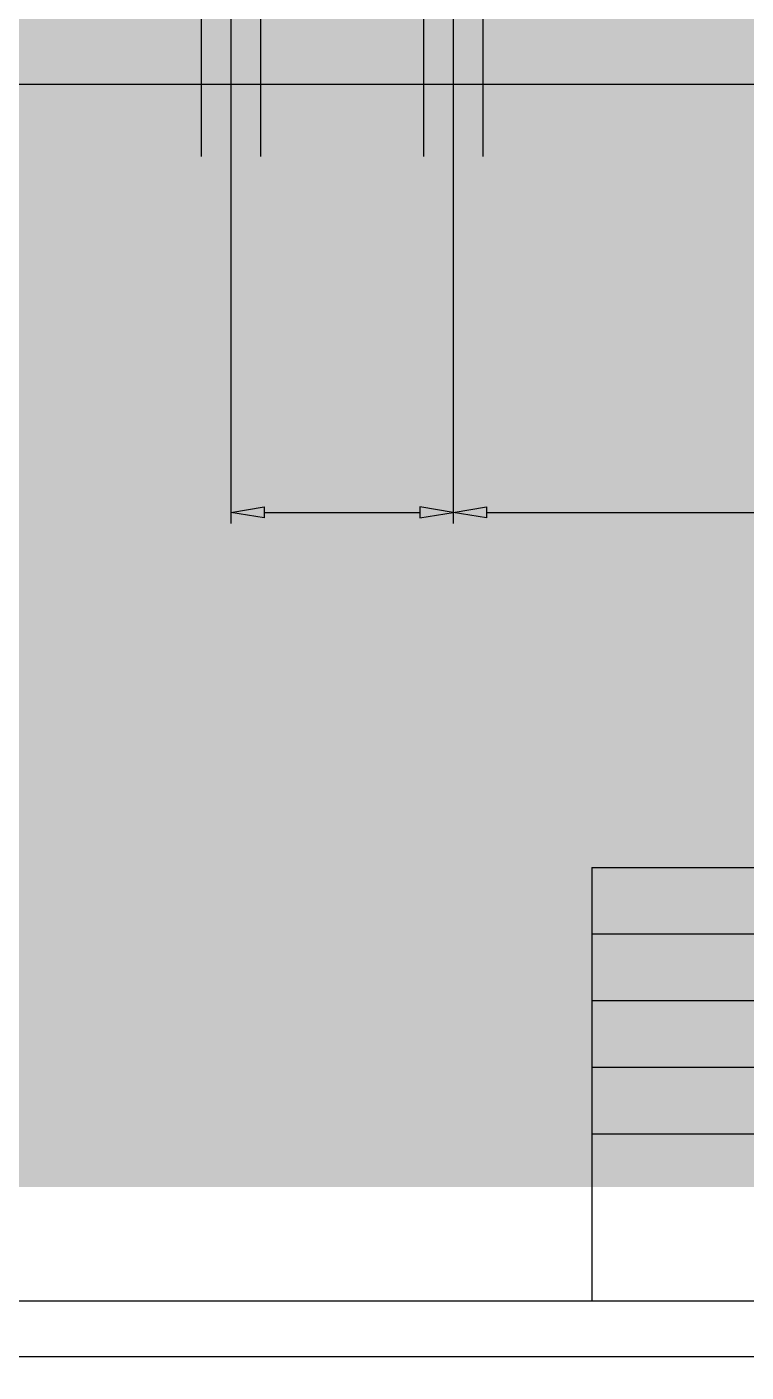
# Model space of a CAD drawing. Extents: x -0.42 to 4.47, y 1.12 to 4.63.
# Drawn here: x 1.542 to 2.145, y 1.556 to 2.684 of the extents above; entities that cross this region are included whole.
import ezdxf

# ---------------------------------------------------------------- set-up
doc = ezdxf.new("R2010")
doc.units = 0
doc.linetypes.add('1', pattern=[50.799999713897705, 31.75, -6.349999904632568, 6.349999904632568, -6.349999904632568])
doc.layers.get('0').update_dxf_attribs({"linetype": 'CONTINUOUS'})

msp = doc.modelspace()

# ---------------------------------------------------------------- linework, layer by layer
at = {"color": 7}
for points, const_width in [([(1.3435124052456686, 3.008744987840899), (1.3435124052455123, 2.263344929368799)], 1.4149999618530273), ([(1.3435124052456686, 3.008744987840899), (1.3745707410152477, 3.008744987840899)], 1.4149999618530273), ([(1.3745707410152121, 3.008744987840913), (1.3745707410152193, 2.263344929368799)], 1.4149999618530273), ([(1.3435124052456686, 2.9776866520712417), (1.3745707410152477, 2.9776866520712417)], 1.4149999618530273), ([(1.374570741015205, 2.8720883104543873), (1.393205742477008, 2.8534533089925844)], 1.4149999618530273), ([(1.3745707410152121, 2.8534533089925986), (3.6728875879706493, 2.853453308992769)], 1.4149999618530273), ([(1.3745707410152121, 2.8286066403769468), (3.6728875879706493, 2.8286066403769468)], 1.4149999618530273), ([(2.3094266476828906, 2.7913366374534405), (2.306826823726361, 2.791245850610167), (2.3042396658243973, 2.7909739284495174), (2.3016777783859013, 2.790522197926734), (2.299153642898709, 2.789892859773431), (2.296679555543406, 2.7890889825736593), (2.2942675714716145, 2.7881144761063297), (2.2919294407537123, 2.7869740943071406), (2.2896765550636857, 2.7856733908393068), (2.2875198899210076, 2.7842187013218194), (2.285469951375511, 2.782617113709918), (2.2835367286160917, 2.7808764297896857), (2.2817296376936014, 2.7790051355585064), (2.2800574844964316, 2.77701233902404), (2.278528414397293, 2.77490775539448), (2.2771498796717324, 2.7727016359916377), (2.275928592106858, 2.7704047282645377), (2.2748705022676887, 2.7680282239553122), (2.273980769877589, 2.7655836991195315), (2.2732637223509258, 2.76308306451358), (2.2727228607170034, 2.760538502653091), (2.2723608151907086, 2.7579624107953293), (2.272156644759292, 2.754066634529835)], 1.4149999618530273), ([(2.3094266476828906, 2.7913366374534405), (2.8622650243816707, 2.7913366374534405)], 1.4149999618530273), ([(2.272156644759292, 2.754066634529906), (2.272156644758873, 2.5180232826807867)], 1.4149999618530273), ([(1.688259932288851, 2.656232876855384), (1.6868516942584009, 2.656183699537877), (1.6854503170383666, 2.6560364089846047), (1.6840626280246056, 2.6557917219883365), (1.6826953879690478, 2.655450830735461), (1.6813552575650874, 2.655015396882007), (1.6800487664396968, 2.654487539705869), (1.6787822787206679, 2.653869833144796), (1.6775619656385672, 2.653165283581828), (1.6763937718344977, 2.6523773268832826), (1.6752833879620326, 2.651509801741142), (1.6742362262510824, 2.650566931901423), (1.6732573849644936, 2.6495533128352946), (1.672351635809683, 2.6484738821196174), (1.6715233891357357, 2.6473338994436943), (1.6707766820855738, 2.646138917730241), (1.6701151519383401, 2.6448947594397794), (1.6695420198187065, 2.6436074862105556), (1.6690600818109758, 2.6422833684986244), (1.6686716808205446, 2.6409288581796346), (1.668378713978754, 2.639550553745977), (1.6681826059853435, 2.638155170687199), (1.668084312070384, 2.636749506779651), (1.668084312070384, 2.635340410430544), (1.6681826059853435, 2.6339347465229963), (1.668378713978754, 2.6325393634642325), (1.6686716808205446, 2.6311610590305747), (1.6690600818109758, 2.6298065487115707), (1.6695420198187065, 2.6284824309996395), (1.6701151519383401, 2.62719515777043), (1.6707766820855738, 2.6259509994799544), (1.6715233891357357, 2.624756017766501), (1.672351635809683, 2.6236160350905777), (1.6732573849644936, 2.6225366043749005), (1.6742362262510824, 2.6215229853087862), (1.6752833879620326, 2.6205801154690533), (1.6763937718344977, 2.6197125903269267), (1.6775619656385672, 2.6189246336283674), (1.6787822787206679, 2.618220084065399), (1.6800487664396968, 2.6176023775043404), (1.6813552575650874, 2.617074520328188), (1.6826953879690478, 2.616639086474734), (1.6840626280246056, 2.6162981952218587), (1.6854503170383666, 2.6160535082256047), (1.688259932288851, 2.615857040354811)], 1.4149999618530273), ([(1.7379532695203181, 2.6562328768552987), (1.688259932288851, 2.656232876855384)], 1.4149999618530273), ([(1.7379532695202755, 2.656232876855384), (1.7393615075507256, 2.656183699537877), (1.74076288477076, 2.6560364089846047), (1.7421505737845209, 2.6557917219883365), (1.7435178138400858, 2.655450830735461), (1.744857944244039, 2.655015396882007), (1.7461644353694297, 2.654487539705869), (1.7474309230884586, 2.653869833144796), (1.7486512361705593, 2.653165283581828), (1.7498194299746288, 2.6523773268832826), (1.750929813847101, 2.651509801741142), (1.751976975558044, 2.650566931901423), (1.75295581684464, 2.6495533128352946), (1.7538615659994434, 2.6484738821196174), (1.7546898126733907, 2.6473338994436943), (1.7554365197235597, 2.646138917730241), (1.7560980498707863, 2.6448947594397794), (1.75667118199042, 2.6436074862105556), (1.7571531199981507, 2.6422833684986244), (1.7575415209885819, 2.6409288581796346), (1.7578344878303795, 2.639550553745977), (1.758030595823783, 2.638155170687199), (1.7581288897387424, 2.636749506779651), (1.7581288897387424, 2.635340410430544), (1.758030595823783, 2.6339347465229963), (1.7578344878303795, 2.6325393634642325), (1.7575415209885819, 2.6311610590305747), (1.7571531199981507, 2.6298065487115707), (1.75667118199042, 2.6284824309996395), (1.7560980498707863, 2.62719515777043), (1.7554365197235597, 2.6259509994799544), (1.7546898126733907, 2.624756017766501), (1.7538615659994434, 2.6236160350905777), (1.75295581684464, 2.6225366043749005), (1.751976975558044, 2.6215229853087862), (1.750929813847101, 2.6205801154690533), (1.7498194299746288, 2.6197125903269267), (1.7486512361705593, 2.6189246336283674), (1.7474309230884586, 2.618220084065399), (1.7461644353694297, 2.6176023775043404), (1.744857944244039, 2.617074520328188), (1.7435178138400858, 2.616639086474734), (1.7421505737845209, 2.6162981952218587), (1.74076288477076, 2.6160535082256047), (1.7379532695202755, 2.615857040354811)], 1.4149999618530273), ([(1.8746099469068582, 2.656232876855384), (1.8732017088764081, 2.656183699537877), (1.8718003316563738, 2.6560364089846047), (1.8704126426426129, 2.6557917219883365), (1.869045402587048, 2.655450830735461), (1.8677052721830947, 2.655015396882007), (1.866398781057704, 2.654487539705869), (1.8651322933386751, 2.653869833144796), (1.8639119802565745, 2.653165283581828), (1.862743786452505, 2.6523773268832826), (1.8616334025800327, 2.651509801741142), (1.8605862408690896, 2.650566931901423), (1.8596073995824938, 2.6495533128352946), (1.8587016504276903, 2.6484738821196174), (1.857873403753743, 2.6473338994436943), (1.857126696703574, 2.646138917730241), (1.8564651665563474, 2.6448947594397794), (1.8558920344367138, 2.6436074862105556), (1.855410096428983, 2.6422833684986244), (1.8550216954385448, 2.6409288581796346), (1.8547287285967542, 2.639550553745977), (1.8545326206033437, 2.638155170687199), (1.8544343266883914, 2.636749506779651), (1.8544343266883914, 2.635340410430544), (1.8545326206033437, 2.6339347465229963), (1.8547287285967542, 2.6325393634642325), (1.8550216954385448, 2.6311610590305747), (1.855410096428983, 2.6298065487115707), (1.8558920344367138, 2.6284824309996395), (1.8564651665563474, 2.62719515777043), (1.857126696703574, 2.6259509994799544), (1.857873403753743, 2.624756017766501), (1.8587016504276903, 2.6236160350905777), (1.8596073995824938, 2.6225366043749005), (1.8605862408690896, 2.6215229853087862), (1.8616334025800327, 2.6205801154690533), (1.862743786452505, 2.6197125903269267), (1.8639119802565745, 2.6189246336283674), (1.8651322933386751, 2.618220084065399), (1.866398781057704, 2.6176023775043404), (1.8677052721830947, 2.617074520328188), (1.869045402587048, 2.616639086474734), (1.8704126426426129, 2.6162981952218587), (1.8718003316563738, 2.6160535082256047), (1.8746099469068582, 2.615857040354811)], 1.4149999618530273), ([(1.9243032841383254, 2.6562328768552987), (1.8746099469068582, 2.656232876855384)], 1.4149999618530273), ([(1.9243032841382828, 2.656232876855384), (1.9257115221687258, 2.656183699537877), (1.9271128993887672, 2.6560364089846047), (1.928500588402521, 2.6557917219883365), (1.929867828458086, 2.655450830735461), (1.9312079588620463, 2.655015396882007), (1.932514449987437, 2.654487539705869), (1.9337809377064659, 2.653869833144796), (1.9350012507885666, 2.653165283581828), (1.936169444592636, 2.6523773268832826), (1.9372798284651012, 2.651509801741142), (1.9383269901760514, 2.650566931901423), (1.9393058314626401, 2.6495533128352946), (1.9402115806174507, 2.6484738821196174), (1.941039827291391, 2.6473338994436943), (1.94178653434156, 2.646138917730241), (1.9424480644887936, 2.6448947594397794), (1.9430211966084272, 2.6436074862105556), (1.9435031346161509, 2.6422833684986244), (1.9438915356065891, 2.6409288581796346), (1.9441845024483797, 2.639550553745977), (1.9443806104417902, 2.638155170687199), (1.9444789043567496, 2.636749506779651), (1.9444789043567496, 2.635340410430544), (1.9443806104417902, 2.6339347465229963), (1.9441845024483797, 2.6325393634642325), (1.9438915356065891, 2.6311610590305747), (1.9435031346161509, 2.6298065487115707), (1.9430211966084272, 2.6284824309996395), (1.9424480644887936, 2.62719515777043), (1.94178653434156, 2.6259509994799544), (1.941039827291391, 2.624756017766501), (1.9402115806174507, 2.6236160350905777), (1.9393058314626401, 2.6225366043749005), (1.9383269901760514, 2.6215229853087862), (1.9372798284651012, 2.6205801154690533), (1.936169444592636, 2.6197125903269267), (1.9350012507885666, 2.6189246336283674), (1.9337809377064659, 2.618220084065399), (1.932514449987437, 2.6176023775043404), (1.9312079588620463, 2.617074520328188), (1.929867828458086, 2.616639086474734), (1.928500588402521, 2.6162981952218587), (1.9271128993887672, 2.6160535082256047), (1.9243032841382828, 2.615857040354811)], 1.4149999618530273), ([(1.688259932288851, 2.615857040354811), (1.7379532695203181, 2.615857040354811)], 1.4149999618530273), ([(1.8746099469068582, 2.615857040354811), (1.9243032841383254, 2.615857040354811)], 1.4149999618530273), ([(2.2721566447589154, 2.51802328268073), (2.272247431602189, 2.5154234587242), (2.2725193537628456, 2.5128363008222294), (2.272971084285629, 2.5102744133837405), (2.273600422438925, 2.507750277896534), (2.2744042996386895, 2.505276190541238), (2.2753788061060263, 2.5028642064694537), (2.2765191879052153, 2.5005260757515515), (2.277819891373049, 2.4982731900615107), (2.2792745808905366, 2.496116524918847), (2.280876168502438, 2.49406658637335), (2.28261685242267, 2.492133363613931), (2.2844881466538567, 2.4903262726914335), (2.286480943188316, 2.488654119494271), (2.2885855268178688, 2.4871250493951322), (2.2907916462207183, 2.4857465146695716), (2.293088553947811, 2.4845252271046974), (2.295465058257051, 2.483467137265521), (2.2979095830928244, 2.482577404875414), (2.3004102176987686, 2.481860357348765), (2.3029547795592578, 2.4813194957148426), (2.3055308714170337, 2.4809574501885407), (2.309426647682521, 2.480753279757124)], 1.4149999618530273), ([(2.3094266476824714, 2.480753279757124), (2.862265024381337, 2.480753279757124)], 1.4149999618530273), ([(1.3745707410152121, 2.443483276832893), (3.6728875879706493, 2.443483276833163)], 1.4149999618530273), ([(1.3745707410152121, 2.418636608217156), (3.6728875879706493, 2.4186366082172412)], 1.4149999618530273), ([(1.374570741015198, 2.400001606756021), (1.3932057424770008, 2.418636608217824)], 1.4149999618530273), ([(1.3435124052455194, 2.2944032651384703), (1.3745707410151908, 2.2944032651384703)], 1.4149999618530273), ([(1.3435124052455194, 2.263344929368799), (1.3745707410151908, 2.263344929368799)], 1.4149999618530273), ([(2.0335899004345706, 1.94436271668539), (2.0335899004345706, 1.9676564686482294), (2.0382295836359035, 1.9676564686482294), (2.0437431797689882, 1.9511633482270696), (2.044855432591227, 1.9477153644781282), (2.046094800021713, 1.9514493560956367), (2.0516719534589285, 1.9676564686482294), (2.0558190675532657, 1.9676564686482294), (2.0558190675532657, 1.94436271668539), (2.052847763585291, 1.94436271668539), (2.052847763585291, 1.96385891972659), (2.046078910695684, 1.94436271668539), (2.043298278640094, 1.94436271668539), (2.0365612044025454, 1.964192595573266), (2.0365612044025454, 1.94436271668539), (2.0335899004345706, 1.94436271668539)], 6.211667181e-09), ([(2.0847694195834805, 1.9469208981765291), (2.085182542060309, 1.9443944953374483), (2.0830215937199696, 1.9441402661209395), (2.080606416163107, 1.9446328352279352), (2.0793988273846793, 1.945927815299541), (2.0790492622119814, 1.9493042970813264), (2.0790492622119814, 1.9590126752868429), (2.0769518711757584, 1.9590126752868429), (2.0769518711757584, 1.9612371809313203), (2.0790492622119814, 1.9612371809313203), (2.0790492622119814, 1.96541607367773), (2.0818934515716947, 1.9671321208891754), (2.0818934515716947, 1.9612371809313203), (2.0847694195834805, 1.9612371809313203), (2.0847694195834805, 1.9590126752868429), (2.0818934515716947, 1.9590126752868429), (2.0818934515716947, 1.9491454038210065), (2.0820444001690035, 1.9475723605438446), (2.0835141628269582, 1.946809672894318), (2.0847694195834805, 1.9469208981765291)], 6.211667181e-09), ([(2.116516292995314, 1.964367378159622), (2.116516292995314, 1.9676564686482294), (2.1193763716810707, 1.9676564686482294), (2.1193763716810707, 1.964367378159622), (2.116516292995314, 1.964367378159622)], 6.211667181e-09), ([(2.1417644320600857, 1.94436271668539), (2.1417644320600857, 1.9676564686482294), (2.1446245107458353, 1.9676564686482294), (2.1446245107458353, 1.94436271668539), (2.1417644320600857, 1.94436271668539)], 6.211667181e-09), ([(2.0714382750426736, 1.9464442183955697), (2.068379579781528, 1.9445374992717461), (2.065225548564186, 1.9439813728606197), (2.060951319861587, 1.9453399102363562), (2.059457723214585, 1.9488117279743307), (2.0600217942887227, 1.9510759569338916), (2.0614995016096884, 1.9527205021781953), (2.063557169330828, 1.953657972414078), (2.066099461495938, 1.9540869842169428), (2.071199935152194, 1.95507212243092), (2.07121582447823, 1.9558189207544245), (2.070405468850602, 1.9582817662893746), (2.0671481570140458, 1.9592510151773297), (2.06416890838306, 1.9585439401689086), (2.0627468137031997, 1.9560413713188751), (2.059950292321574, 1.9564227151436455), (2.061205549078103, 1.9593225171444715), (2.063731951917177, 1.961022675029895), (2.0675612794908815, 1.9616185247560907), (2.0710728205439395, 1.9611100663230587), (2.073058986297937, 1.9598309755774892), (2.0739487885557253, 1.9578845331385821), (2.074091792490009, 1.955246905017276), (2.074091792490009, 1.9514334667696147), (2.074274519739376, 1.9463886057544642), (2.074997484073833, 1.94436271668539), (2.072010290779822, 1.94436271668539), (2.0714382750426736, 1.9464442183955697)], 6.211667181e-09), ([(2.071199935152194, 1.9528317274604206), (2.0665284732988027, 1.9517512532902543), (2.0640338491117873, 1.9511792375530916), (2.0629057069635195, 1.9502497119802342), (2.06250847381272, 1.9488911746044977), (2.063374442081461, 1.94698445548066), (2.0659087895835597, 1.9462217678311333), (2.068848314899469, 1.9469447321655764), (2.0707391446972707, 1.948922953256556), (2.071199935152194, 1.9517830319423126), (2.071199935152194, 1.9528317274604206)], 6.211667181e-09), ([(2.09911748099033, 1.949796866188322), (2.1020728956322756, 1.949431411689588), (2.099482935489064, 1.945411412203498), (2.094652580375353, 1.9439813728606197), (2.088781474406545, 1.9462614911462026), (2.0866125814031875, 1.9526569448740645), (2.0888053083955995, 1.959266904503366), (2.0944936871150333, 1.9616185247560907), (2.1000231725741543, 1.9593145724814605), (2.1021682315884647, 1.9528317274604206), (2.1021523422624355, 1.9520690398108798), (2.089567996045133, 1.9520690398108798), (2.091141039322295, 1.9478107004343173), (2.094668469701382, 1.9463329931133586), (2.097353765800783, 1.947159238067016), (2.09911748099033, 1.949796866188322)], 6.211667181e-09), ([(2.0991492596423953, 1.9544206600636187), (2.098068785472222, 1.957614414596037), (2.0945254657670986, 1.959266904503366), (2.091212541289437, 1.957948090442713), (2.089726889305446, 1.9544206600636187), (2.0991492596423953, 1.9544206600636187)], 6.211667181e-09), ([(2.105632104663428, 1.94436271668539), (2.105632104663428, 1.9612371809313203), (2.1082061754806034, 1.9612371809313203), (2.1082061754806034, 1.9586789994401812), (2.110025503311263, 1.9610465090189422), (2.111860720467952, 1.9616185247560907), (2.1148002457838686, 1.96069694384623), (2.1138151075698843, 1.958043426398902), (2.1117177165336685, 1.958663110114145), (2.1100334479742813, 1.9580990390400075), (2.108968863130137, 1.9565339404258708), (2.1084921833491848, 1.9531971819591547), (2.1084921833491848, 1.94436271668539), (2.105632104663428, 1.94436271668539)], 6.211667181e-09), ([(2.116516292995314, 1.9612371809313203), (2.1193763716810707, 1.9612371809313203), (2.1193763716810707, 1.94436271668539), (2.116516292995314, 1.94436271668539), (2.116516292995314, 1.9612371809313203)], 6.211667181e-09), ([(2.1347413499539627, 1.9464442183955697), (2.13168265469281, 1.9445374992717461), (2.128528623475468, 1.9439813728606197), (2.1242543947728763, 1.9453399102363562), (2.1227607981258743, 1.9488117279743307), (2.1233248692000046, 1.9510759569338916), (2.1248025765209775, 1.9527205021781953), (2.126860244242117, 1.953657972414078), (2.129402536407227, 1.9540869842169428), (2.134503010063483, 1.95507212243092), (2.134518899389512, 1.9558189207544245), (2.133708543761884, 1.9582817662893746), (2.130451231925335, 1.9592510151773297), (2.127471983294349, 1.9585439401689086), (2.1260498886144887, 1.9560413713188751), (2.123253367232863, 1.9564227151436455), (2.124508623989385, 1.9593225171444715), (2.127035026828466, 1.961022675029895), (2.1308643544021635, 1.9616185247560907), (2.1343758954552285, 1.9611100663230587), (2.136362061209219, 1.9598309755774892), (2.1372518634670072, 1.9578845331385821), (2.137394867401298, 1.955246905017276), (2.137394867401298, 1.9514334667696147), (2.137577594650665, 1.9463886057544642), (2.1383005589851223, 1.94436271668539), (2.135313365691111, 1.94436271668539), (2.1347413499539627, 1.9464442183955697)], 6.211667181e-09), ([(2.134503010063483, 1.9528317274604206), (2.129831548210092, 1.9517512532902543), (2.1273369240230764, 1.9511792375530916), (2.1262087818748086, 1.9502497119802342), (2.125811548724009, 1.9488911746044977), (2.12667751699275, 1.94698445548066), (2.1292118644948417, 1.9462217678311333), (2.1321513898107582, 1.9469447321655764), (2.1340422196085598, 1.948922953256556), (2.134503010063483, 1.9517830319423126), (2.134503010063483, 1.9528317274604206)], 6.211667181e-09), ([(2.042335394738977, 1.8863335103015686), (2.042335394738977, 1.9068784088608766), (2.0346608502655457, 1.9068784088608766), (2.0346608502655457, 1.909627262264408), (2.053124247114674, 1.909627262264408), (2.053124247114674, 1.9068784088608766), (2.045417923989177, 1.9068784088608766), (2.045417923989177, 1.8863335103015686), (2.042335394738977, 1.8863335103015686)], 6.211667181e-09), ([(2.0910997363310315, 1.8888916917927077), (2.09151285880786, 1.8863652889536269), (2.0893519104675136, 1.886111059737118), (2.086936732910658, 1.8866036288441137), (2.0857291441322303, 1.8878986089157195), (2.0853795789595324, 1.8912750906975049), (2.0853795789595324, 1.9009834689030214), (2.0832821879233094, 1.9009834689030214), (2.0832821879233094, 1.9032079745474988), (2.0853795789595324, 1.9032079745474988), (2.0853795789595324, 1.9073868672938943), (2.0882237683192457, 1.909102914505354), (2.0882237683192457, 1.9032079745474988), (2.0910997363310315, 1.9032079745474988), (2.0910997363310315, 1.9009834689030214), (2.0882237683192457, 1.9009834689030214), (2.0882237683192457, 1.891116197437185), (2.0883747169165545, 1.8895431541600232), (2.0898444795745093, 1.8887804665104824), (2.0910997363310315, 1.8888916917927077)], 6.211667181e-09), ([(2.1391172795995814, 1.9063381717757863), (2.1391172795995814, 1.909627262264408), (2.141977358285331, 1.909627262264408), (2.141977358285331, 1.9063381717757863), (2.1391172795995814, 1.9063381717757863)], 6.211667181e-09), ([(2.055888988292537, 1.8863335103015686), (2.055888988292537, 1.9032079745474988), (2.0584630591097124, 1.9032079745474988), (2.0584630591097124, 1.9006497930563597), (2.060282386940372, 1.9030173026351207), (2.062117604097061, 1.9035893183722692), (2.0650571294129776, 1.9026677374624086), (2.0640719911989933, 1.9000142200150805), (2.0619746001627774, 1.9006339037303235), (2.0602903316033903, 1.900069832656186), (2.059225746759246, 1.8985047340420351), (2.0587490669782937, 1.8951679755753332), (2.0587490669782937, 1.8863335103015686), (2.055888988292537, 1.8863335103015686)], 6.211667181e-09), ([(2.0777685917902247, 1.8884150120117482), (2.074709896529079, 1.8865082928879247), (2.071555865311737, 1.8859521664767982), (2.067281636609138, 1.8873107038525347), (2.0657880399621362, 1.8907825215905092), (2.0663521110362666, 1.89304675055007), (2.0678298183572394, 1.8946912957943738), (2.069887486078379, 1.8956287660302564), (2.072429778243489, 1.8960577778331213), (2.077530251899745, 1.8970429160470985), (2.077546141225781, 1.897789714370603), (2.076735785598146, 1.900252559905553), (2.0734784737615968, 1.9012218087935082), (2.070499225130611, 1.9005147337850872), (2.0690771304507507, 1.8980121649350536), (2.066280609069125, 1.898393508759824), (2.067535865825647, 1.90129331076065), (2.070062268664728, 1.9029934686460734), (2.0738915962384326, 1.9035893183722692), (2.0774031372914905, 1.9030808599392373), (2.079389303045481, 1.9018017691936677), (2.0802791053032763, 1.8998553267547607), (2.08042210923756, 1.8972176986334546), (2.08042210923756, 1.893404260385779), (2.080604836486927, 1.8883593993706427), (2.0813278008213842, 1.8863335103015686), (2.078340607527373, 1.8863335103015686), (2.0777685917902247, 1.8884150120117482)], 6.211667181e-09), ([(2.104907560652798, 1.8884150120117482), (2.101848865391645, 1.8865082928879247), (2.098694834174303, 1.8859521664767982), (2.0944206054717114, 1.8873107038525347), (2.0929270088247023, 1.8907825215905092), (2.0934910798988398, 1.89304675055007), (2.0949687872198126, 1.8946912957943738), (2.097026454940952, 1.8956287660302564), (2.099568747106062, 1.8960577778331213), (2.104669220762318, 1.8970429160470985), (2.1046851100883472, 1.897789714370603), (2.103874754460719, 1.900252559905553), (2.10061744262417, 1.9012218087935082), (2.097638193993177, 1.9005147337850872), (2.0962160993133168, 1.8980121649350536), (2.093419577931698, 1.898393508759824), (2.0946748346882202, 1.90129331076065), (2.097201237527301, 1.9029934686460734), (2.1010305651009986, 1.9035893183722692), (2.1045421061540637, 1.9030808599392373), (2.1065282719080543, 1.9018017691936677), (2.1074180741658424, 1.8998553267547607), (2.107561078100133, 1.8972176986334546), (2.107561078100133, 1.893404260385779), (2.1077438053495, 1.8883593993706427), (2.1084667696839503, 1.8863335103015686), (2.1054795763899463, 1.8863335103015686), (2.104907560652798, 1.8884150120117482)], 6.211667181e-09), ([(2.1119942000630445, 1.8863335103015686), (2.1119942000630445, 1.9032079745474988), (2.1145523815541907, 1.9032079745474988), (2.1145523815541907, 1.9008404649687378), (2.1166656619164357, 1.9028345753857536), (2.119668744536476, 1.9035893183722692), (2.122743329123658, 1.9028107413966922), (2.1244355423460632, 1.9006339037303235), (2.1296472412845446, 1.9035893183722692), (2.1335083475103076, 1.9021990023444744), (2.134858940223019, 1.8979168289788646), (2.134858940223019, 1.8863335103015686), (2.1320147508632985, 1.8863335103015686), (2.1320147508632985, 1.8969634694169457), (2.1317366876577424, 1.8994342596149068), (2.130727715454711, 1.9006497930563597), (2.1290116682432654, 1.901110583511283), (2.1260562536013197, 1.8999268287219024), (2.1248804434749573, 1.8961372244632742), (2.1248804434749573, 1.8863335103015686), (2.1220203647892077, 1.8863335103015686), (2.1220203647892077, 1.8972971452636074), (2.1213212344437977, 1.900157223949364), (2.1190331714951967, 1.901110583511283), (2.1168007211877082, 1.9004750104700037), (2.1153150692037244, 1.8986159593242604), (2.114854278748794, 1.8950885289451662), (2.114854278748794, 1.8863335103015686), (2.1119942000630445, 1.8863335103015686)], 6.211667181e-09), ([(2.1391172795995814, 1.9032079745474988), (2.141977358285331, 1.9032079745474988), (2.141977358285331, 1.8863335103015686), (2.1391172795995814, 1.8863335103015686), (2.1391172795995814, 1.9032079745474988)], 6.211667181e-09), ([(2.077530251899745, 1.894802521076599), (2.0728587900463538, 1.8937220469064187), (2.0703641658593384, 1.8931500311692702), (2.0692360237110705, 1.8922205055963985), (2.068838790560271, 1.8908619682206762), (2.069704758829012, 1.8889552490968384), (2.0722391063311107, 1.8881925614473118), (2.07517863164702, 1.888915525781755), (2.0770694614448217, 1.8908937468727345), (2.077530251899745, 1.8937538255584911), (2.077530251899745, 1.894802521076599)], 6.211667181e-09), ([(2.104669220762318, 1.894802521076599), (2.09999775890892, 1.8937220469064187), (2.0975031347219044, 1.8931500311692702), (2.0963749925736366, 1.8922205055963985), (2.095977759422837, 1.8908619682206762), (2.096843727691578, 1.8889552490968384), (2.099378075193677, 1.8881925614473118), (2.1023176005095863, 1.888915525781755), (2.104208430307388, 1.8908937468727345), (2.104669220762318, 1.8937538255584911), (2.104669220762318, 1.894802521076599)], 6.211667181e-09), ([(2.034503334213369, 1.8284133939163212), (2.034503334213369, 1.8517071458791605), (2.043290131509039, 1.8517071458791605), (2.0468334512141624, 1.85148469531471), (2.049709419225948, 1.8503962764815185), (2.0515764150346953, 1.848147936848008), (2.0522834900431235, 1.8449700716416118), (2.050392660245322, 1.8399410999524974), (2.043560250051577, 1.837883432231365), (2.037585863463569, 1.837883432231365), (2.037585863463569, 1.8284133939163212), (2.034503334213369, 1.8284133939163212)], 6.211667181e-09), ([(2.1434882214665123, 1.8309715754074603), (2.143901343943341, 1.8284451725683795), (2.1417403956029943, 1.8281909433518706), (2.139325218046139, 1.8286835124588663), (2.138117629267711, 1.829978492530472), (2.137768064095006, 1.8333549743122575), (2.137768064095006, 1.843063352517774), (2.13567067305879, 1.843063352517774), (2.13567067305879, 1.8452878581622514), (2.137768064095006, 1.8452878581622514), (2.137768064095006, 1.849466750908661), (2.1406122534547265, 1.8511827981201066), (2.1406122534547265, 1.8452878581622514), (2.1434882214665123, 1.8452878581622514), (2.1434882214665123, 1.843063352517774), (2.1406122534547265, 1.843063352517774), (2.1406122534547265, 1.8331960810519377), (2.1407632020520353, 1.8316230377747758), (2.14223296470999, 1.8308603501252492), (2.1434882214665123, 1.8309715754074603)], 6.211667181e-09), ([(2.0436079180296787, 1.8406322856348964), (2.047850368080205, 1.8417445384571351), (2.049105624836727, 1.8448747356854227), (2.048366771176248, 1.8473773045354562), (2.0464203287373337, 1.8487517312372148), (2.043544360725548, 1.8489582924756292), (2.037585863463569, 1.8489582924756292), (2.037585863463569, 1.8406322856348964), (2.0436079180296787, 1.8406322856348964)], 6.211667181e-09), ([(2.0558109204222106, 1.8284133939163212), (2.0558109204222106, 1.8452878581622514), (2.058384991239386, 1.8452878581622514), (2.058384991239386, 1.8427296766711123), (2.0602043190700456, 1.8450971862498733), (2.0620395362267345, 1.8456692019870218), (2.064979061542651, 1.8447476210771612), (2.063993923328667, 1.842094103629833), (2.061896532292451, 1.842713787345076), (2.0602122637330638, 1.8421497162709386), (2.0591476788889196, 1.840584617656802), (2.0586709991079672, 1.8372478591900858), (2.0586709991079672, 1.8284133939163212), (2.0558109204222106, 1.8284133939163212)], 6.211667181e-09), ([(2.078230759453291, 1.8338475434192532), (2.0811861740952367, 1.833482088920519), (2.078596213952032, 1.8294620894344291), (2.073765858838314, 1.8280320500915508), (2.0678947528695133, 1.8303121683771337), (2.0657258598661485, 1.8367076221049956), (2.0679185868585606, 1.843317581734297), (2.0736069655779943, 1.8456692019870218), (2.0791364510371153, 1.8433652497123916), (2.0812815100514257, 1.8368824046913517), (2.0812656207253966, 1.836119717041825), (2.0686812745080942, 1.836119717041825), (2.070254317785256, 1.8318613776652626), (2.0737817481643503, 1.8303836703442897), (2.076467044263751, 1.831209915297947), (2.078230759453291, 1.8338475434192532)], 6.211667181e-09), ([(2.0782625381053563, 1.8384713372945498), (2.077182063935183, 1.8416650918269681), (2.0736387442300597, 1.843317581734297), (2.070325819752398, 1.841998767673644), (2.068840167768414, 1.8384713372945498), (2.0782625381053563, 1.8384713372945498)], 6.211667181e-09), ([(2.0836331303041575, 1.8334503102684465), (2.0864614303378417, 1.8338952113973477), (2.087788189061513, 1.8312893619280999), (2.0908309949966295, 1.8303836703442897), (2.09375463098651, 1.8311860813088998), (2.0947079905484287, 1.8330689664436903), (2.093865856268735, 1.8345943417427577), (2.090942220278855, 1.8355635906306986), (2.086580600283085, 1.8369380173324572), (2.084737438463378, 1.8385428392616916), (2.084109810085117, 1.8408070682212383), (2.084626213181153, 1.8428965145944431), (2.086032418534984, 1.8444933918606523), (2.0878517463656365, 1.8453275814773349), (2.0903225365636047, 1.8456692019870218), (2.0938102436276225, 1.8450971862498733), (2.0960268046090746, 1.8435479769617586), (2.097011942823059, 1.8409341828294998), (2.094215421441433, 1.8405528390047294), (2.0931111132822124, 1.8425866727368145), (2.090529097802026, 1.843317581734297), (2.087716687094371, 1.8426661193669815), (2.0868745528146775, 1.8411407440679142), (2.0872241179873754, 1.8401397165279008), (2.088320481483585, 1.8393770288783742), (2.0908468843226657, 1.8386461198808917), (2.095081389710174, 1.8373193611572276), (2.0969642748449644, 1.8358178198472075), (2.097647515864338, 1.8333708636382937), (2.0968133262476627, 1.830677622875882), (2.094406093353818, 1.8287232357739498), (2.0908468843226657, 1.8280320500915508), (2.0858338019595806, 1.8293985321302983), (2.0836331303041575, 1.8334503102684465)], 6.211667181e-09), ([(2.1125993716604015, 1.8338475434192532), (2.115554786302347, 1.833482088920519), (2.1129648261591356, 1.8294620894344291), (2.1081344710454246, 1.8280320500915508), (2.1022633650766167, 1.8303121683771337), (2.100094472073259, 1.8367076221049956), (2.102287199065664, 1.843317581734297), (2.107975577785105, 1.8456692019870218), (2.113505063244226, 1.8433652497123916), (2.115650122258536, 1.8368824046913517), (2.115634232932507, 1.836119717041825), (2.1030498867151977, 1.836119717041825), (2.1046229299923596, 1.8318613776652626), (2.1081503603714538, 1.8303836703442897), (2.1108356564708544, 1.831209915297947), (2.1125993716604015, 1.8338475434192532)], 6.211667181e-09), ([(2.112631150312467, 1.8384713372945498), (2.1115506761422935, 1.8416650918269681), (2.10800735643717, 1.843317581734297), (2.1046944319595084, 1.841998767673644), (2.1032087799755175, 1.8384713372945498), (2.112631150312467, 1.8384713372945498)], 6.211667181e-09), ([(2.119145773985565, 1.8284133939163212), (2.119145773985565, 1.8452878581622514), (2.1217198448027403, 1.8452878581622514), (2.1217198448027403, 1.8428885699314321), (2.1270904370015415, 1.8456692019870218), (2.1298949030461785, 1.8451210202389206), (2.1318095668330272, 1.8436830362330312), (2.1326993690908154, 1.841569755870779), (2.132858262351135, 1.8387891238151894), (2.132858262351135, 1.8284133939163212), (2.1299981836653856, 1.8284133939163212), (2.1299981836653856, 1.8386778985329642), (2.129664507818717, 1.841291692665223), (2.1284807530293364, 1.8426740640299926), (2.1264866426123277, 1.8431904671260355), (2.1233326113949857, 1.8420305463257023), (2.1220058526713146, 1.8376292030148562), (2.1220058526713146, 1.8284133939163212), (2.119145773985565, 1.8284133939163212)], 6.211667181e-09), ([(2.0523151880409642, 1.780544776073043), (2.0553977172911644, 1.7797661990974802), (2.0519100102271537, 1.7739745397588393), (2.0457528963897715, 1.7719804293418235), (2.0396275612044548, 1.773513749303902), (2.036036573521237, 1.7779548159298315), (2.034805150753755, 1.7841993210603988), (2.0361954667815496, 1.790547106810152), (2.0401519089635087, 1.7946624422524309), (2.045800564367866, 1.796068647606262), (2.051679614999685, 1.7942890430906857), (2.055000484140365, 1.7892839053906187), (2.0519656228682663, 1.7885688857191866), (2.0496140026155345, 1.7922710986846226), (2.0457370070637353, 1.7934310194849559), (2.041248272459711, 1.7921439840763753), (2.0387139249576194, 1.788688055664423), (2.037983015960144, 1.7842152103864208), (2.038848984228892, 1.779027345437001), (2.0415422249913036, 1.775714420959332), (2.0454986671732627, 1.7746180574631296), (2.0498841211580796, 1.7761116541101245), (2.0523151880409642, 1.780544776073043)], 6.211667181e-09), ([(2.076864196760326, 1.772377662492616), (2.076864196760326, 1.7956714144554553), (2.0797242754460754, 1.7956714144554553), (2.0797242754460754, 1.772377662492616), (2.076864196760326, 1.772377662492616)], 6.211667181e-09), ([(2.0577652268699254, 1.7808148946155882), (2.060371076339166, 1.7877585300915513), (2.0656781112338365, 1.7896334705633166), (2.07136648995327, 1.7873533522777336), (2.0735751062717114, 1.7810532345060608), (2.0725979127207523, 1.7759289268607574), (2.069753723361032, 1.7730291248599315), (2.0656781112338365, 1.7719963186678598), (2.0599500091993193, 1.7742684922904317), (2.0577652268699254, 1.7808148946155882)], 6.211667181e-09), ([(2.060704752185835, 1.7808148946155882), (2.062118902202677, 1.77596070551283), (2.0656781112338365, 1.7743479389205845), (2.06922143093896, 1.775968650175841), (2.070635580955802, 1.7809102305717772), (2.0692134862759417, 1.7856531943923102), (2.0656781112338365, 1.7872659609845556), (2.062118902202677, 1.7856611390553354), (2.060704752185835, 1.7808148946155882)], 6.211667181e-09), ([(2.08309281256485, 1.7808148946155882), (2.0856986620340905, 1.7877585300915513), (2.091005696928761, 1.7896334705633166), (2.0966940756482018, 1.7873533522777336), (2.098902691966643, 1.7810532345060608), (2.0979254984156768, 1.7759289268607574), (2.0950813090559564, 1.7730291248599315), (2.091005696928761, 1.7719963186678598), (2.0852775948942437, 1.7742684922904317), (2.08309281256485, 1.7808148946155882)], 6.211667181e-09), ([(2.0860323378807664, 1.7808148946155882), (2.0874464878976084, 1.77596070551283), (2.091005696928761, 1.7743479389205845), (2.0945490166338914, 1.775968650175841), (2.0959631666507335, 1.7809102305717772), (2.0945410719708732, 1.7856531943923102), (2.091005696928761, 1.7872659609845556), (2.0874464878976084, 1.7856611390553354), (2.0860323378807664, 1.7808148946155882)], 6.211667181e-09), ([(2.102223561107323, 1.772377662492616), (2.102223561107323, 1.7892521267385604), (2.104797631924498, 1.7892521267385604), (2.104797631924498, 1.786693945247407), (2.1066169597551507, 1.789061454826168), (2.1084521769118467, 1.7896334705633166), (2.111391702227756, 1.7887118896534702), (2.110406564013772, 1.7860583722061278), (2.108309172977556, 1.7866780559213709), (2.106624904418169, 1.7861139848472476), (2.105560319574032, 1.7845488862330967), (2.1050836397930723, 1.7812121277663806), (2.1050836397930723, 1.772377662492616), (2.102223561107323, 1.772377662492616)], 6.211667181e-09), ([(2.1138863264147716, 1.785994814901997), (2.1138863264147716, 1.7892521267385604), (2.1171436382513207, 1.7892521267385604), (2.1171436382513207, 1.785994814901997), (2.1138863264147716, 1.785994814901997)], 6.211667181e-09), ([(2.1138863264147716, 1.7756349743291793), (2.1171436382513207, 1.7756349743291793), (2.1171436382513207, 1.772377662492616), (2.1138863264147716, 1.772377662492616), (2.1138863264147716, 1.7756349743291793)], 6.211667181e-09), ([(2.0363230152172775, 1.7198300241383322), (2.0363230152172775, 1.7431237761011715), (2.044347124863414, 1.7431237761011715), (2.048494238957751, 1.7427901002545099), (2.05191044405462, 1.7411217210211447), (2.0546672421211696, 1.7371414448501525), (2.055580878368005, 1.7316040147280063), (2.054961194652755, 1.7269007742225568), (2.053372262049564, 1.7235084031147352), (2.0512510370242936, 1.721395122752483), (2.048470404968704, 1.7202272572891388), (2.0447284686881844, 1.7198300241383322), (2.0363230152172775, 1.7198300241383322)], 6.211667181e-09), ([(2.0443789035154794, 1.7225788775418636), (2.0479937251877445, 1.7230078893447285), (2.0500831715609493, 1.7242154781231562), (2.051791274109384, 1.7271629481020767), (2.0524030131616158, 1.7316516827061008), (2.051203369046199, 1.7372685594583999), (2.048287677719337, 1.739898242916695), (2.0442994568853194, 1.7403749226976544), (2.0394055444674777, 1.7403749226976544), (2.0394055444674777, 1.7225788775418636), (2.0443789035154794, 1.7225788775418636)], 6.211667181e-09), ([(2.0598868841709717, 1.7198300241383322), (2.0598868841709717, 1.7431237761011715), (2.0767295697648365, 1.7431237761011715), (2.0767295697648365, 1.7403749226976544), (2.062969413421172, 1.7403749226976544), (2.062969413421172, 1.733240615309299), (2.0758556568330775, 1.733240615309299), (2.0758556568330775, 1.7305076512318038), (2.062969413421172, 1.7305076512318038), (2.062969413421172, 1.7225788775418636), (2.0772698068499267, 1.7225788775418636), (2.0772698068499267, 1.7198300241383322), (2.0598868841709717, 1.7198300241383322)], 6.211667181e-09), ([(2.081496369126114, 1.7198300241383322), (2.081496369126114, 1.7431237761011715), (2.084658345006474, 1.7431237761011715), (2.0968931260510715, 1.7248351618383992), (2.0968931260510715, 1.7431237761011715), (2.099848540693017, 1.7431237761011715), (2.099848540693017, 1.7198300241383322), (2.096686564812657, 1.7198300241383322), (2.0844517837680527, 1.7381345277271407), (2.0844517837680527, 1.7198300241383322), (2.081496369126114, 1.7198300241383322)], 6.211667181e-09), ([(2.1040909907435434, 1.7311750029251556), (2.107205298645809, 1.7402557527524039), (2.1152452976179745, 1.7435368985780002), (2.12106079094567, 1.7419956339529108), (2.1250092884646037, 1.7376975712612648), (2.1263678258403402, 1.7314451214676865), (2.124937786497462, 1.7251052803809444), (2.1208860083593137, 1.720870774993429), (2.1152294082919454, 1.7194327909875398), (2.1093503576601194, 1.721021723590738), (2.1054256941302327, 1.7253595095974532), (2.1040909907435434, 1.7311750029251556)], 6.211667181e-09), ([(2.1072688559499326, 1.7311273349470468), (2.1095330849094864, 1.7244935413287124), (2.115213518965909, 1.7220704191088458), (2.1209416210004264, 1.7245173753177596), (2.123189960633951, 1.7314610107937227), (2.122228656409014, 1.7364264251787063), (2.119416245701359, 1.7397155156673278), (2.1152611869440037, 1.740883381130672), (2.1096284208656826, 1.7386350414971474), (2.1072688559499326, 1.7311273349470468)], 6.211667181e-09), ([(2.1302448213921323, 1.7198300241383322), (2.1302448213921323, 1.7431237761011715), (2.1348845045934652, 1.7431237761011715), (2.14039810072655, 1.7266306556800117), (2.1415103535487887, 1.7231826719310845), (2.142749720979282, 1.726916663548593), (2.1483268744164903, 1.7431237761011715), (2.1524739885108346, 1.7431237761011715), (2.1524739885108346, 1.7198300241383322), (2.1495026845428598, 1.7198300241383322), (2.1495026845428598, 1.7393262271795322), (2.1427338316532456, 1.7198300241383322), (2.139953199597656, 1.7198300241383322), (2.133216125360107, 1.739659903026208), (2.133216125360107, 1.7198300241383322), (2.1302448213921323, 1.7198300241383322)], 6.211667181e-09)]:
    msp.add_lwpolyline(points, dxfattribs=dict(at, const_width=const_width))
at = {"color": 1, "linetype": '1'}
for points in [[(1.7131066009045384, 2.7196403333600188), (1.7131066009045384, 2.552449583850091)], [(1.8994566155225883, 2.719640333360104), (1.8994566155225883, 2.5524495838501764)], [(1.688259932288851, 2.696733637892848), (1.688259932288851, 2.5753562793174467)], [(1.7379532695203181, 2.696733637892848), (1.7379532695203181, 2.5753562793174467)], [(1.8746099469068582, 2.696733637892848), (1.8746099469068582, 2.5753562793174467)], [(1.9243032841383254, 2.696733637892848), (1.9243032841383254, 2.5753562793174467)], [(1.236441232826607, 2.6360449586050976), (3.724791482948774, 2.6360449586050976)]]:
    msp.add_lwpolyline(points, dxfattribs=at)
at = {"color": 5}
for points in [[(1.7131066009045384, 2.552449583850091), (1.7131066009045384, 2.267602767490544)], [(1.8994566155225883, 2.5524495838501764), (1.8994566155225883, 2.267602767490544)], [(1.8994566155225883, 2.5524495838501764), (1.8994566155225883, 2.267602767490544)], [(1.7410591030972427, 2.2815790185868963), (1.7410591030972427, 2.272261517855995), (1.7131066009045384, 2.2769202682214456), (1.7131066009045384, 2.2769202682214456), (1.7410591030972427, 2.2815790185868963)], [(1.871504113329891, 2.2815790185868963), (1.871504113329891, 2.272261517855995), (1.8994566155225883, 2.2769202682214456), (1.8994566155225883, 2.2769202682214456), (1.871504113329891, 2.2815790185868963)], [(1.9274091177152926, 2.2815790185868963), (1.9274091177152926, 2.272261517855995), (1.8994566155225883, 2.2769202682214456), (1.8994566155225883, 2.2769202682214456), (1.9274091177152926, 2.2815790185868963)], [(1.7410591030972427, 2.2769202682214456), (1.871504113329891, 2.2769202682214456)], [(1.9274091177152926, 2.2769202682214456), (2.5578933338396297, 2.2769202682214456)]]:
    msp.add_lwpolyline(points, dxfattribs=at)
at = {"color": 5, "const_width": 6.211667181e-09}
for points in [[(1.7867358296805307, 2.2936167730227766), (1.7898247144035935, 2.2940743855864696), (1.79163514406072, 2.2898700701575905), (1.7947497694898118, 2.2885830348222242), (1.798430690451461, 2.290260947555737), (1.7999322316362765, 2.294417595009236), (1.7985422335109007, 2.298316835395653), (1.7950071765500653, 2.299851744203025), (1.7928277967732313, 2.29947040039994), (1.7931710061869097, 2.302483016444228), (1.7972208772682592, 2.303588913473135), (1.7987996405711613, 2.3071163436515576), (1.7976498890353483, 2.310243362836758), (1.7946811276070775, 2.3114827301967438), (1.7916780452374255, 2.3102242956466057), (1.7901336028758976, 2.3064489919961773), (1.7870447181528348, 2.3070591420811013), (1.7896187887553907, 2.3124074889191917), (1.7946124857243433, 2.314304674339482), (1.7984049497454322, 2.3133227140465635), (1.8010562424660606, 2.3106437738299803), (1.8019743276476348, 2.307040074890935), (1.801099143642766, 2.303741450994366), (1.7985079125695336, 2.3013771194153065), (1.8019743276476348, 2.2990032542411853), (1.8032098815368656, 2.294493863769844), (1.8008074156411453, 2.2882874933748383), (1.7947326090191211, 2.2857420234893198), (1.789232678165007, 2.287934750356996), (1.7867358296805307, 2.2936167730227766)], [(1.8062644453185541, 2.300023348914408), (1.8071825305001283, 2.3080029679937013), (1.8099110453388363, 2.3126648959862592), (1.8144671503053544, 2.314304674339482), (1.8180193677368734, 2.313398982807186), (1.8205419569273786, 2.3107867777561353), (1.82210355975959, 2.3066301303026364), (1.8226698552921548, 2.300023348914408), (1.8217603503459188, 2.2920818642154046), (1.8190404157425561, 2.2874104026277706), (1.8144671503053544, 2.285761090679486), (1.8087527135676922, 2.2886593035828326), (1.8062644453185541, 2.300023348914408)], [(1.8094391323950347, 2.300023348914408), (1.8108891921678065, 2.290861564045585), (1.8144671503053544, 2.2885830348222242), (1.8180451084429023, 2.290871097640661), (1.819495168215667, 2.300023348914408), (1.8180451084429023, 2.309194667378307), (1.8144328293639873, 2.3114636630065917), (1.8110350561686204, 2.3094616080404506), (1.8094391323950347, 2.300023348914408)]]:
    msp.add_lwpolyline(points, dxfattribs=at)
at = {"color": 7}
for points in [[(2.015531560406316, 1.978995293510195), (3.8790317065863675, 1.978995293510195)], [(2.015531560406316, 1.978995293510195), (2.015531560406316, 1.615612765005082)], [(3.0032001829882304, 1.9230902891248007), (2.015531560406316, 1.9230902891248007)], [(3.22681130750248, 1.8671852847393922), (2.015531560406316, 1.8671852847393922)], [(3.0032001829882304, 1.8112802803539978), (2.015531560406316, 1.8112802803539978)], [(3.8790317065863675, 1.7553752759685892), (2.015531560406316, 1.7553752759685892)], [(0.05885640691726479, 1.615612765005082), (3.8790317065863675, 1.615612765005082)], [(0.012268903262757647, 1.569025261350589), (3.9256192102408676, 1.569025261350589)]]:
    msp.add_lwpolyline(points, dxfattribs=at)

doc.saveas('drawing.dxf')
